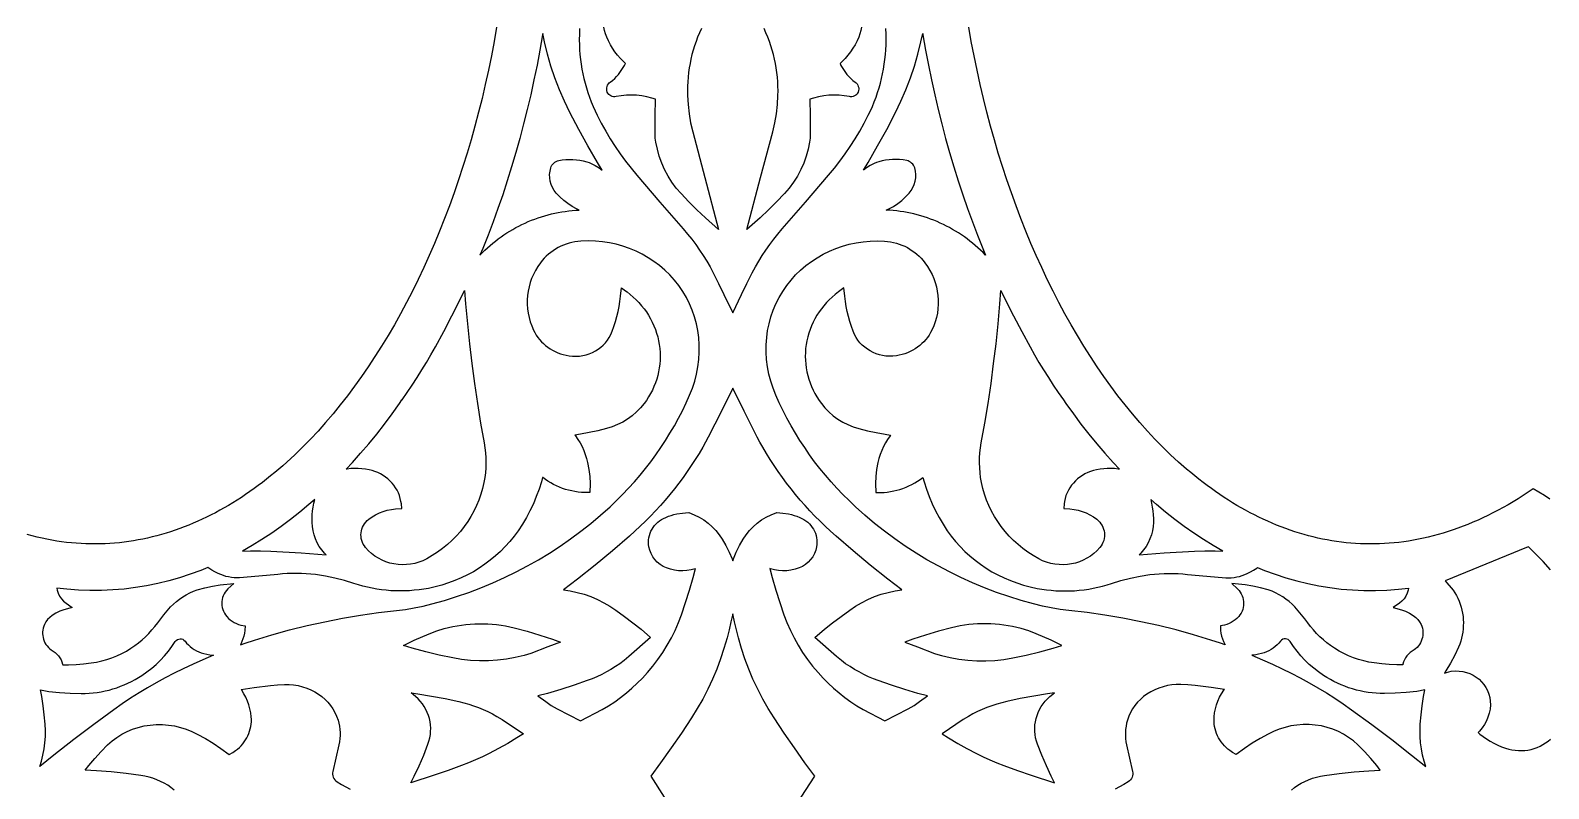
# Model space of a CAD drawing. Extents: x 3770 to 4770, y -395 to 1605.
# Drawn here: x 4194.3 to 4357.4, y 739.7 to 821.1 of the extents above; entities that cross this region are included whole.
import ezdxf

# ---------------------------------------------------------------- set-up
doc = ezdxf.new("R2010")
doc.units = 0
doc.layers.add('LAYER_1', color=18, linetype='CONTINUOUS')
doc.layers.add('LAYER_2', color=5, linetype='CONTINUOUS')

msp = doc.modelspace()

# ---------------------------------------------------------------- linework, layer by layer
at = {"layer": 'LAYER_1'}
for points in [[(4249.37, 820.76), (4249.35, 820.63), (4249.06, 819), (4248.76, 817.39), (4248.43, 815.79), (4248.08, 814.2), (4247.71, 812.62), (4247.32, 811.06), (4246.91, 809.51), (4246.48, 807.98), (4246.03, 806.46), (4245.56, 804.95), (4245.07, 803.46), (4244.56, 801.99), (4244.03, 800.54), (4243.49, 799.1), (4242.92, 797.68), (4242.62, 796.97), (4242.89, 797.24), (4243.16, 797.5), (4243.43, 797.76), (4243.71, 798.01), (4244, 798.25), (4244.29, 798.49), (4244.59, 798.72), (4244.9, 798.94), (4245.2, 799.15), (4245.52, 799.35), (4245.83, 799.55), (4246.15, 799.74), (4246.48, 799.93), (4246.81, 800.1), (4247.14, 800.27), (4247.48, 800.42), (4247.82, 800.57), (4248.17, 800.72), (4248.52, 800.85), (4248.87, 800.98), (4249.22, 801.09), (4249.58, 801.2), (4249.94, 801.3), (4250.31, 801.39), (4250.67, 801.48), (4251.04, 801.55), (4251.41, 801.62), (4251.78, 801.67), (4252.16, 801.72), (4252.53, 801.76), (4252.91, 801.79), (4253.29, 801.81), (4253, 801.95), (4252.52, 802.21), (4252.06, 802.52), (4251.62, 802.85), (4251.22, 803.22), (4250.83, 803.62), (4250.61, 803.91), (4250.42, 804.23), (4250.27, 804.56), (4250.17, 804.91), (4250.12, 805.27), (4250.11, 805.63), (4250.15, 806), (4250.23, 806.36), (4250.29, 806.5), (4250.36, 806.63), (4250.45, 806.75), (4250.55, 806.86), (4250.67, 806.95), (4250.8, 807.03), (4250.94, 807.09), (4251.09, 807.13), (4251.47, 807.19), (4251.85, 807.24), (4252.23, 807.26), (4252.61, 807.25), (4252.98, 807.22), (4253.36, 807.17), (4253.73, 807.1), (4254.1, 807), (4254.34, 806.93), (4254.57, 806.83), (4254.79, 806.72), (4255, 806.6), (4255.42, 806.33), (4255.74, 806.1), (4255.24, 806.93), (4254.22, 808.7), (4253.24, 810.48), (4252.29, 812.29), (4251.7, 813.51), (4251.17, 814.74), (4250.68, 816), (4250.25, 817.27), (4249.88, 818.56), (4249.55, 819.86)], [(4290.19, 820.76), (4290.21, 820.63), (4290.49, 819), (4290.8, 817.39), (4291.13, 815.79), (4291.48, 814.2), (4291.85, 812.62), (4292.24, 811.06), (4292.65, 809.51), (4293.08, 807.98), (4293.53, 806.46), (4294, 804.95), (4294.49, 803.46), (4295, 801.99), (4295.53, 800.54), (4296.07, 799.1), (4296.63, 797.68), (4296.94, 796.97), (4296.67, 797.24), (4296.4, 797.5), (4296.12, 797.76), (4295.84, 798.01), (4295.55, 798.25), (4295.26, 798.49), (4294.96, 798.72), (4294.66, 798.94), (4294.35, 799.15), (4294.04, 799.35), (4293.72, 799.55), (4293.4, 799.74), (4293.08, 799.93), (4292.75, 800.1), (4292.41, 800.27), (4292.07, 800.42), (4291.73, 800.57), (4291.39, 800.72), (4291.04, 800.85), (4290.69, 800.98), (4290.33, 801.09), (4289.97, 801.2), (4289.61, 801.3), (4289.25, 801.39), (4288.88, 801.48), (4288.52, 801.55), (4288.15, 801.62), (4287.77, 801.67), (4287.4, 801.72), (4287.02, 801.76), (4286.64, 801.79), (4286.27, 801.81), (4286.56, 801.95), (4287.04, 802.21), (4287.5, 802.52), (4287.93, 802.85), (4288.34, 803.22), (4288.72, 803.62), (4288.95, 803.91), (4289.14, 804.23), (4289.28, 804.56), (4289.38, 804.91), (4289.44, 805.27), (4289.45, 805.63), (4289.41, 806), (4289.33, 806.36), (4289.27, 806.5), (4289.2, 806.63), (4289.11, 806.75), (4289, 806.86), (4288.88, 806.95), (4288.75, 807.03), (4288.61, 807.09), (4288.47, 807.13), (4288.09, 807.19), (4287.71, 807.24), (4287.33, 807.26), (4286.95, 807.25), (4286.57, 807.22), (4286.2, 807.17), (4285.82, 807.1), (4285.46, 807), (4285.22, 806.93), (4284.99, 806.83), (4284.77, 806.72), (4284.55, 806.6), (4284.14, 806.33), (4283.82, 806.1), (4284.32, 806.93), (4285.34, 808.7), (4286.32, 810.48), (4287.26, 812.29), (4287.85, 813.51), (4288.39, 814.74), (4288.87, 816), (4289.3, 817.27), (4289.68, 818.56), (4290, 819.86)], [(4213.39, 763.42), (4212.65, 763.12), (4211.51, 762.7), (4210.36, 762.33), (4209.19, 762), (4208.01, 761.71), (4206.82, 761.47), (4205.62, 761.27), (4204.41, 761.12), (4203.19, 761.02), (4201.96, 760.96), (4200.73, 760.96), (4199.5, 761), (4198.25, 761.1), (4197.16, 761.22), (4197.21, 760.99), (4197.32, 760.67), (4197.47, 760.36), (4197.66, 760.08), (4197.89, 759.82), (4198.16, 759.59), (4198.83, 759.14), (4197.94, 758.89), (4197.49, 758.73), (4197.07, 758.52), (4196.66, 758.27), (4196.41, 758.07), (4196.18, 757.84), (4195.99, 757.59), (4195.84, 757.31), (4195.76, 757.12), (4195.7, 756.92), (4195.66, 756.71), (4195.64, 756.51), (4195.64, 756.31), (4195.65, 756.11), (4195.69, 755.91), (4195.74, 755.72), (4195.81, 755.53), (4195.9, 755.35), (4196, 755.17), (4196.12, 755.01), (4196.26, 754.85), (4196.41, 754.7), (4196.58, 754.57), (4196.77, 754.44), (4196.98, 754.3), (4197.18, 754.13), (4197.35, 753.95), (4197.5, 753.74), (4197.62, 753.52), (4197.72, 753.29), (4197.79, 753.04), (4197.8, 752.97), (4198.44, 752.98), (4199.25, 753.02), (4200.05, 753.08), (4200.86, 753.18), (4201.43, 753.27), (4201.99, 753.39), (4202.55, 753.54), (4203.09, 753.73), (4203.62, 753.94), (4204.14, 754.18), (4204.64, 754.46), (4205.13, 754.76), (4205.54, 755.04), (4205.94, 755.35), (4206.33, 755.66), (4206.7, 756), (4207.05, 756.35), (4207.39, 756.72), (4207.71, 757.1), (4208.01, 757.5), (4208.33, 757.93), (4208.67, 758.36), (4209.03, 758.78), (4209.39, 759.19), (4209.69, 759.5), (4210.01, 759.78), (4210.35, 760.04), (4210.7, 760.28), (4211.07, 760.5), (4211.45, 760.7), (4211.85, 760.87), (4212.26, 761.02), (4213.07, 761.25), (4213.9, 761.43), (4214.73, 761.57), (4216.17, 761.71), (4215.54, 761.14), (4215.39, 760.97), (4215.26, 760.79), (4215.15, 760.6), (4215.05, 760.4), (4214.98, 760.2), (4214.93, 759.99), (4214.9, 759.78), (4214.89, 759.56), (4214.91, 759.35), (4214.94, 759.14), (4214.99, 758.93), (4215.07, 758.73), (4215.17, 758.53), (4215.29, 758.34), (4215.43, 758.15), (4215.61, 757.97), (4215.8, 757.8), (4216.01, 757.65), (4216.23, 757.51), (4216.46, 757.4), (4216.7, 757.31), (4216.95, 757.24), (4217.4, 757.16), (4217.37, 756.68), (4217.32, 756.37), (4217.26, 756.06), (4217.17, 755.76), (4217.06, 755.47), (4216.92, 755.19), (4216.89, 755.13), (4217.39, 755.3), (4218.42, 755.63), (4220.28, 756.2), (4222.16, 756.72), (4224.05, 757.19), (4225.95, 757.61), (4227.86, 757.98), (4229.79, 758.31), (4231.72, 758.59), (4233.66, 758.81), (4234.62, 758.93), (4235.57, 759.09), (4236.52, 759.28), (4237.45, 759.51), (4238.8, 759.89), (4240.12, 760.3), (4241.44, 760.76), (4242.73, 761.25), (4244.01, 761.78), (4245.26, 762.35), (4246.5, 762.95), (4247.72, 763.59), (4248.91, 764.27), (4250.09, 764.98), (4251.24, 765.73), (4252.36, 766.51), (4253.46, 767.32), (4254.54, 768.17), (4255.58, 769.05), (4256.6, 769.96), (4257.28, 770.61), (4257.95, 771.27), (4258.59, 771.94), (4259.22, 772.63), (4259.82, 773.34), (4260.41, 774.06), (4260.98, 774.79), (4261.52, 775.54), (4262.05, 776.3), (4262.56, 777.07), (4263.04, 777.85), (4263.51, 778.65), (4263.95, 779.45), (4264.37, 780.27), (4264.78, 781.1), (4265.15, 781.94), (4265.45, 782.68), (4265.7, 783.44), (4265.89, 784.2), (4266.04, 784.98), (4266.14, 785.76), (4266.19, 786.55), (4266.18, 787.34), (4266.13, 788.13), (4266.03, 788.88), (4265.88, 789.61), (4265.68, 790.34), (4265.43, 791.05), (4265.14, 791.74), (4264.8, 792.42), (4264.41, 793.07), (4263.98, 793.7), (4263.51, 794.29), (4263.01, 794.84), (4262.48, 795.36), (4261.92, 795.85), (4261.32, 796.29), (4260.7, 796.7), (4260.06, 797.07), (4259.39, 797.4), (4258.7, 797.69), (4257.99, 797.94), (4257.27, 798.14), (4256.53, 798.3), (4255.78, 798.41), (4255.02, 798.48), (4254.25, 798.5), (4253.47, 798.48), (4253.15, 798.45), (4252.83, 798.4), (4252.51, 798.34), (4252.2, 798.26), (4251.89, 798.16), (4251.59, 798.05), (4251.3, 797.92), (4251.02, 797.78), (4250.75, 797.62), (4250.48, 797.45), (4250.23, 797.27), (4249.98, 797.07), (4249.75, 796.86), (4249.53, 796.64), (4249.32, 796.41), (4249.12, 796.16), (4248.84, 795.75), (4248.59, 795.34), (4248.37, 794.91), (4248.18, 794.47), (4248.02, 794.02), (4247.9, 793.56), (4247.8, 793.1), (4247.74, 792.63), (4247.71, 792.16), (4247.71, 791.69), (4247.74, 791.22), (4247.8, 790.75), (4247.9, 790.28), (4248.03, 789.82), (4248.19, 789.37), (4248.38, 788.92), (4248.52, 788.65), (4248.68, 788.39), (4248.85, 788.14), (4249.03, 787.9), (4249.23, 787.68), (4249.45, 787.47), (4249.68, 787.27), (4249.92, 787.08), (4250.17, 786.91), (4250.43, 786.75), (4250.71, 786.61), (4250.99, 786.49), (4251.28, 786.38), (4251.58, 786.29), (4251.88, 786.22), (4252.2, 786.16), (4252.57, 786.12), (4252.95, 786.12), (4253.31, 786.14), (4253.68, 786.19), (4254.03, 786.28), (4254.37, 786.39), (4254.7, 786.52), (4255.02, 786.69), (4255.32, 786.87), (4255.6, 787.08), (4255.86, 787.32), (4256.11, 787.57), (4256.33, 787.85), (4256.52, 788.14), (4256.69, 788.46), (4256.83, 788.79), (4257.02, 789.32), (4257.18, 789.85), (4257.33, 790.38), (4257.46, 790.92), (4257.57, 791.46), (4257.66, 792.01), (4257.74, 792.56), (4257.82, 793.46), (4258.27, 793.14), (4258.43, 793.02), (4258.77, 792.75), (4259.1, 792.47), (4259.41, 792.18), (4259.71, 791.87), (4259.99, 791.54), (4260.26, 791.21), (4260.5, 790.87), (4260.73, 790.51), (4260.94, 790.14), (4261.14, 789.77), (4261.31, 789.39), (4261.47, 788.99), (4261.6, 788.6), (4261.72, 788.19), (4261.81, 787.78), (4261.89, 787.36), (4261.94, 786.94), (4261.97, 786.52), (4261.98, 786.1), (4261.97, 785.69), (4261.94, 785.27), (4261.89, 784.86), (4261.82, 784.45), (4261.72, 784.05), (4261.61, 783.64), (4261.47, 783.25), (4261.32, 782.86), (4261.15, 782.48), (4260.95, 782.11), (4260.74, 781.74), (4260.51, 781.38), (4260.26, 781.04), (4259.87, 780.57), (4259.44, 780.13), (4258.98, 779.73), (4258.48, 779.37), (4257.96, 779.05), (4257.4, 778.77), (4256.83, 778.54), (4256.23, 778.35), (4255.3, 778.11), (4254.36, 777.91), (4253.42, 777.73), (4252.81, 777.65), (4252.88, 777.56), (4253.14, 777.19), (4253.38, 776.8), (4253.59, 776.41), (4253.78, 776), (4253.94, 775.58), (4254.08, 775.15), (4254.19, 774.71), (4254.33, 773.96), (4254.42, 773.2), (4254.45, 772.44), (4254.42, 771.48), (4253.88, 771.48), (4253.53, 771.5), (4253.18, 771.53), (4252.83, 771.58), (4252.49, 771.65), (4252.15, 771.73), (4251.81, 771.82), (4251.48, 771.93), (4251.16, 772.05), (4250.84, 772.19), (4250.53, 772.34), (4250.23, 772.51), (4249.93, 772.69), (4249.65, 772.89), (4249.37, 773.09), (4249.35, 773.11), (4249.22, 772.62), (4248.97, 771.83), (4248.68, 771.05), (4248.36, 770.28), (4248, 769.53), (4247.61, 768.79), (4247.18, 768.07), (4246.72, 767.37), (4246.29, 766.78), (4245.83, 766.22), (4245.35, 765.68), (4244.84, 765.16), (4244.3, 764.67), (4243.74, 764.21), (4243.16, 763.77), (4242.55, 763.36), (4241.93, 762.98), (4241.28, 762.63), (4240.62, 762.31), (4239.94, 762.03), (4239.25, 761.77), (4238.54, 761.54), (4237.82, 761.35), (4237.08, 761.19), (4236.58, 761.1), (4236.08, 761.03), (4235.57, 760.98), (4235.07, 760.94), (4234.56, 760.92), (4234.06, 760.91), (4233.55, 760.92), (4233.05, 760.94), (4232.54, 760.99), (4232.04, 761.04), (4231.54, 761.12), (4231.04, 761.2), (4230.55, 761.31), (4230.06, 761.43), (4229.57, 761.57), (4229.09, 761.72), (4228.08, 762.03), (4227.05, 762.29), (4226.02, 762.5), (4224.97, 762.66), (4224.47, 762.72), (4223.96, 762.76), (4223.45, 762.79), (4222.94, 762.8), (4222.43, 762.79), (4221.92, 762.78), (4221.42, 762.74), (4220.91, 762.69), (4218.86, 762.49), (4216.8, 762.33), (4216.51, 762.32), (4216.21, 762.33), (4215.92, 762.36), (4215.63, 762.41), (4215.34, 762.47), (4215.06, 762.56), (4214.78, 762.66), (4214.51, 762.78), (4214.16, 762.95), (4213.82, 763.15), (4213.49, 763.35)], [(4342.39, 761.22), (4342.34, 760.99), (4342.24, 760.67), (4342.08, 760.36), (4341.89, 760.08), (4341.66, 759.82), (4341.4, 759.59), (4340.72, 759.14), (4341.62, 758.89), (4342.06, 758.73), (4342.49, 758.52), (4342.89, 758.27), (4343.15, 758.07), (4343.37, 757.84), (4343.56, 757.59), (4343.72, 757.31), (4343.8, 757.12), (4343.86, 756.92), (4343.9, 756.71), (4343.92, 756.51), (4343.92, 756.31), (4343.9, 756.11), (4343.87, 755.91), (4343.81, 755.72), (4343.74, 755.53), (4343.66, 755.35), (4343.55, 755.17), (4343.43, 755.01), (4343.3, 754.85), (4343.14, 754.7), (4342.97, 754.57), (4342.78, 754.44), (4342.57, 754.3), (4342.38, 754.13), (4342.21, 753.95), (4342.06, 753.74), (4341.93, 753.52), (4341.84, 753.29), (4341.77, 753.04), (4341.76, 752.97), (4341.12, 752.98), (4340.31, 753.02), (4339.5, 753.08), (4338.7, 753.18), (4338.13, 753.27), (4337.56, 753.39), (4337.01, 753.54), (4336.47, 753.73), (4335.94, 753.94), (4335.42, 754.18), (4334.91, 754.46), (4334.43, 754.76), (4334.01, 755.04), (4333.61, 755.35), (4333.23, 755.66), (4332.86, 756), (4332.5, 756.35), (4332.17, 756.72), (4331.85, 757.1), (4331.55, 757.5), (4331.22, 757.93), (4330.88, 758.36), (4330.53, 758.78), (4330.16, 759.19), (4329.87, 759.5), (4329.55, 759.78), (4329.21, 760.04), (4328.86, 760.28), (4328.49, 760.5), (4328.1, 760.7), (4327.71, 760.87), (4327.3, 761.02), (4326.49, 761.25), (4325.66, 761.43), (4324.83, 761.57), (4323.39, 761.71), (4324.01, 761.14), (4324.17, 760.97), (4324.3, 760.79), (4324.41, 760.6), (4324.5, 760.4), (4324.57, 760.2), (4324.62, 759.99), (4324.65, 759.78), (4324.66, 759.56), (4324.65, 759.35), (4324.62, 759.14), (4324.56, 758.93), (4324.49, 758.73), (4324.39, 758.53), (4324.27, 758.34), (4324.13, 758.15), (4323.95, 757.97), (4323.76, 757.8), (4323.55, 757.65), (4323.33, 757.51), (4323.1, 757.4), (4322.85, 757.31), (4322.6, 757.24), (4322.16, 757.16), (4322.19, 756.68), (4322.23, 756.37), (4322.3, 756.06), (4322.39, 755.76), (4322.5, 755.47), (4322.63, 755.19), (4322.67, 755.13), (4322.16, 755.3), (4321.14, 755.63), (4319.28, 756.2), (4317.4, 756.72), (4315.51, 757.19), (4313.61, 757.61), (4311.69, 757.98), (4309.77, 758.31), (4307.84, 758.59), (4305.9, 758.81), (4304.94, 758.93), (4303.98, 759.09), (4303.04, 759.28), (4302.1, 759.51), (4300.76, 759.89), (4299.43, 760.3), (4298.12, 760.76), (4296.83, 761.25), (4295.55, 761.78), (4294.29, 762.35), (4293.06, 762.95), (4291.84, 763.59), (4290.64, 764.27), (4289.47, 764.98), (4288.32, 765.73), (4287.2, 766.51), (4286.1, 767.32), (4285.02, 768.17), (4283.97, 769.05), (4282.95, 769.96), (4282.27, 770.61), (4281.61, 771.27), (4280.97, 771.94), (4280.34, 772.63), (4279.74, 773.34), (4279.15, 774.06), (4278.58, 774.79), (4278.03, 775.54), (4277.51, 776.3), (4277, 777.07), (4276.51, 777.85), (4276.05, 778.65), (4275.6, 779.45), (4275.18, 780.27), (4274.78, 781.1), (4274.4, 781.94), (4274.11, 782.68), (4273.86, 783.44), (4273.66, 784.2), (4273.52, 784.98), (4273.42, 785.76), (4273.37, 786.55), (4273.37, 787.34), (4273.43, 788.13), (4273.53, 788.88), (4273.68, 789.61), (4273.88, 790.34), (4274.12, 791.05), (4274.42, 791.74), (4274.76, 792.42), (4275.15, 793.07), (4275.58, 793.7), (4276.04, 794.29), (4276.54, 794.84), (4277.07, 795.36), (4277.64, 795.85), (4278.23, 796.29), (4278.85, 796.7), (4279.5, 797.07), (4280.17, 797.4), (4280.86, 797.69), (4281.57, 797.94), (4282.29, 798.14), (4283.03, 798.3), (4283.78, 798.41), (4284.54, 798.48), (4285.31, 798.5), (4286.09, 798.48), (4286.41, 798.45), (4286.73, 798.4), (4287.05, 798.34), (4287.36, 798.26), (4287.66, 798.16), (4287.96, 798.05), (4288.25, 797.92), (4288.54, 797.78), (4288.81, 797.62), (4289.07, 797.45), (4289.33, 797.27), (4289.57, 797.07), (4289.81, 796.86), (4290.03, 796.64), (4290.24, 796.41), (4290.43, 796.16), (4290.72, 795.75), (4290.97, 795.34), (4291.19, 794.91), (4291.37, 794.47), (4291.53, 794.02), (4291.66, 793.56), (4291.75, 793.1), (4291.82, 792.63), (4291.85, 792.16), (4291.85, 791.69), (4291.82, 791.22), (4291.76, 790.75), (4291.66, 790.28), (4291.53, 789.82), (4291.37, 789.37), (4291.18, 788.92), (4291.04, 788.65), (4290.88, 788.39), (4290.71, 788.14), (4290.52, 787.9), (4290.32, 787.68), (4290.11, 787.47), (4289.88, 787.27), (4289.64, 787.08), (4289.39, 786.91), (4289.12, 786.75), (4288.85, 786.61), (4288.57, 786.49), (4288.28, 786.38), (4287.98, 786.29), (4287.67, 786.22), (4287.36, 786.16), (4286.98, 786.12), (4286.61, 786.12), (4286.24, 786.14), (4285.88, 786.19), (4285.53, 786.28), (4285.19, 786.39), (4284.86, 786.52), (4284.54, 786.69), (4284.24, 786.87), (4283.96, 787.08), (4283.69, 787.32), (4283.45, 787.57), (4283.23, 787.85), (4283.04, 788.14), (4282.87, 788.46), (4282.72, 788.79), (4282.54, 789.32), (4282.37, 789.85), (4282.22, 790.38), (4282.09, 790.92), (4281.98, 791.46), (4281.89, 792.01), (4281.82, 792.56), (4281.73, 793.46), (4281.29, 793.14), (4281.13, 793.02), (4280.79, 792.75), (4280.46, 792.47), (4280.14, 792.18), (4279.85, 791.87), (4279.56, 791.54), (4279.3, 791.21), (4279.05, 790.87), (4278.82, 790.51), (4278.61, 790.14), (4278.42, 789.77), (4278.24, 789.39), (4278.09, 788.99), (4277.95, 788.6), (4277.84, 788.19), (4277.74, 787.78), (4277.67, 787.36), (4277.61, 786.94), (4277.58, 786.52), (4277.57, 786.1), (4277.58, 785.69), (4277.62, 785.27), (4277.67, 784.86), (4277.74, 784.45), (4277.84, 784.05), (4277.95, 783.64), (4278.08, 783.25), (4278.24, 782.86), (4278.41, 782.48), (4278.6, 782.11), (4278.82, 781.74), (4279.05, 781.38), (4279.3, 781.04), (4279.69, 780.57), (4280.12, 780.13), (4280.58, 779.73), (4281.08, 779.37), (4281.6, 779.05), (4282.15, 778.77), (4282.73, 778.54), (4283.32, 778.35), (4284.25, 778.11), (4285.19, 777.91), (4286.14, 777.73), (4286.74, 777.65), (4286.68, 777.56), (4286.42, 777.19), (4286.18, 776.8), (4285.97, 776.41), (4285.78, 776), (4285.61, 775.58), (4285.48, 775.15), (4285.36, 774.71), (4285.22, 773.96), (4285.14, 773.2), (4285.11, 772.44), (4285.14, 771.48), (4285.68, 771.48), (4286.03, 771.5), (4286.38, 771.53), (4286.73, 771.58), (4287.07, 771.65), (4287.41, 771.73), (4287.74, 771.82), (4288.07, 771.93), (4288.4, 772.05), (4288.71, 772.19), (4289.03, 772.34), (4289.33, 772.51), (4289.62, 772.69), (4289.91, 772.89), (4290.19, 773.09), (4290.21, 773.11), (4290.34, 772.62), (4290.59, 771.83), (4290.87, 771.05), (4291.2, 770.28), (4291.55, 769.53), (4291.95, 768.79), (4292.37, 768.07), (4292.83, 767.37), (4293.26, 766.78), (4293.72, 766.22), (4294.21, 765.68), (4294.72, 765.16), (4295.26, 764.67), (4295.82, 764.21), (4296.4, 763.77), (4297.01, 763.36), (4297.63, 762.98), (4298.27, 762.63), (4298.93, 762.31), (4299.61, 762.03), (4300.31, 761.77), (4301.02, 761.54), (4301.74, 761.35), (4302.47, 761.19), (4302.97, 761.1), (4303.48, 761.03), (4303.98, 760.98), (4304.49, 760.94), (4304.99, 760.92), (4305.5, 760.91), (4306.01, 760.92), (4306.51, 760.94), (4307.01, 760.99), (4307.52, 761.04), (4308.02, 761.12), (4308.51, 761.2), (4309.01, 761.31), (4309.5, 761.43), (4309.99, 761.57), (4310.47, 761.72), (4311.48, 762.03), (4312.5, 762.29), (4313.54, 762.5), (4314.59, 762.66), (4315.09, 762.72), (4315.6, 762.76), (4316.11, 762.79), (4316.62, 762.8), (4317.12, 762.79), (4317.63, 762.78), (4318.14, 762.74), (4318.65, 762.69), (4320.7, 762.49), (4322.75, 762.33), (4323.05, 762.32), (4323.34, 762.33), (4323.64, 762.36), (4323.93, 762.41), (4324.22, 762.47), (4324.5, 762.56), (4324.78, 762.66), (4325.05, 762.78), (4325.4, 762.95), (4325.74, 763.15), (4326.07, 763.35), (4326.16, 763.42), (4326.9, 763.12), (4328.04, 762.7), (4329.2, 762.33), (4330.37, 762), (4331.55, 761.71), (4332.74, 761.47), (4333.94, 761.27), (4335.15, 761.12), (4336.37, 761.02), (4337.59, 760.96), (4338.82, 760.96), (4340.06, 761), (4341.3, 761.1)], [(4234.25, 781.42), (4234.26, 781.44), (4234.81, 782.22), (4235.34, 783.02), (4235.87, 783.82), (4236.38, 784.64), (4236.88, 785.45), (4237.36, 786.28), (4237.84, 787.12), (4238.74, 788.78), (4239.62, 790.45), (4240.47, 792.14), (4240.97, 793.16), (4241.08, 791.75), (4241.27, 789.61), (4241.49, 787.46), (4241.74, 785.32), (4242.03, 783.18), (4242.35, 781.05), (4242.7, 778.92), (4243.08, 776.8), (4243.16, 776.27), (4243.22, 775.74), (4243.26, 775.21), (4243.27, 774.67), (4243.25, 774.14), (4243.21, 773.61), (4243.14, 773.08), (4243.05, 772.56), (4242.9, 771.92), (4242.72, 771.29), (4242.51, 770.67), (4242.25, 770.07), (4241.97, 769.48), (4241.65, 768.91), (4241.31, 768.36), (4240.93, 767.82), (4240.52, 767.31), (4240.08, 766.81), (4239.62, 766.34), (4239.13, 765.9), (4238.61, 765.47), (4238.06, 765.08), (4237.5, 764.71), (4236.91, 764.37), (4236.49, 764.16), (4236.06, 764), (4235.62, 763.87), (4235.17, 763.79), (4234.73, 763.74), (4234.28, 763.72), (4233.83, 763.75), (4233.39, 763.81), (4232.95, 763.91), (4232.53, 764.04), (4232.12, 764.21), (4231.72, 764.42), (4231.34, 764.65), (4230.99, 764.93), (4230.65, 765.23), (4230.34, 765.57), (4230.21, 765.75), (4230.09, 765.93), (4230, 766.13), (4229.93, 766.33), (4229.88, 766.53), (4229.85, 766.74), (4229.84, 766.94), (4229.86, 767.15), (4229.89, 767.35), (4229.94, 767.56), (4230.02, 767.75), (4230.11, 767.94), (4230.22, 768.12), (4230.35, 768.29), (4230.51, 768.46), (4230.68, 768.61), (4231.04, 768.87), (4231.42, 769.09), (4231.82, 769.29), (4232.24, 769.45), (4232.67, 769.58), (4233.11, 769.67), (4233.55, 769.73), (4234.23, 769.75), (4234.18, 770.25), (4234.14, 770.53), (4234.07, 770.85), (4233.97, 771.15), (4233.86, 771.45), (4233.72, 771.73), (4233.56, 772), (4233.38, 772.26), (4233.18, 772.5), (4232.96, 772.73), (4232.73, 772.94), (4232.48, 773.14), (4232.22, 773.32), (4231.94, 773.48), (4231.65, 773.62), (4231.34, 773.75), (4231.03, 773.85), (4230.71, 773.93), (4230.32, 773.99), (4229.93, 774.04), (4229.54, 774.06), (4229.15, 774.07), (4228.76, 774.05), (4228.37, 774), (4228.24, 773.98), (4228.92, 774.71), (4229.81, 775.7), (4230.68, 776.72), (4231.53, 777.76), (4232.37, 778.83), (4233.19, 779.93), (4233.99, 781.05)], [(4305.31, 781.42), (4305.56, 781.05), (4306.37, 779.93), (4307.19, 778.83), (4308.03, 777.76), (4308.88, 776.72), (4309.75, 775.7), (4310.63, 774.71), (4311.31, 773.98), (4311.19, 774), (4310.8, 774.05), (4310.41, 774.07), (4310.02, 774.06), (4309.63, 774.04), (4309.24, 773.99), (4308.85, 773.93), (4308.53, 773.85), (4308.21, 773.75), (4307.91, 773.62), (4307.62, 773.48), (4307.34, 773.32), (4307.08, 773.14), (4306.83, 772.94), (4306.59, 772.73), (4306.38, 772.5), (4306.18, 772.26), (4306, 772), (4305.84, 771.73), (4305.7, 771.45), (4305.58, 771.15), (4305.49, 770.85), (4305.42, 770.53), (4305.38, 770.25), (4305.33, 769.75), (4306, 769.73), (4306.45, 769.67), (4306.89, 769.58), (4307.32, 769.45), (4307.73, 769.29), (4308.13, 769.09), (4308.52, 768.87), (4308.88, 768.61), (4309.05, 768.46), (4309.2, 768.29), (4309.33, 768.12), (4309.45, 767.94), (4309.54, 767.75), (4309.61, 767.56), (4309.67, 767.35), (4309.7, 767.15), (4309.71, 766.94), (4309.7, 766.74), (4309.68, 766.53), (4309.63, 766.33), (4309.55, 766.13), (4309.46, 765.93), (4309.35, 765.75), (4309.21, 765.57), (4308.9, 765.23), (4308.57, 764.93), (4308.21, 764.65), (4307.83, 764.42), (4307.44, 764.21), (4307.03, 764.04), (4306.6, 763.91), (4306.17, 763.81), (4305.73, 763.75), (4305.28, 763.72), (4304.83, 763.74), (4304.38, 763.79), (4303.94, 763.87), (4303.5, 764), (4303.07, 764.16), (4302.65, 764.37), (4302.06, 764.71), (4301.49, 765.08), (4300.95, 765.47), (4300.43, 765.9), (4299.94, 766.34), (4299.47, 766.81), (4299.04, 767.31), (4298.63, 767.82), (4298.25, 768.36), (4297.9, 768.91), (4297.59, 769.48), (4297.3, 770.07), (4297.05, 770.67), (4296.83, 771.29), (4296.65, 771.92), (4296.51, 772.56), (4296.41, 773.08), (4296.35, 773.61), (4296.31, 774.14), (4296.29, 774.67), (4296.3, 775.21), (4296.34, 775.74), (4296.4, 776.27), (4296.48, 776.8), (4296.86, 778.92), (4297.21, 781.05), (4297.53, 783.18), (4297.81, 785.32), (4298.07, 787.46), (4298.29, 789.61), (4298.48, 791.75), (4298.59, 793.16), (4299.09, 792.14), (4299.94, 790.45), (4300.82, 788.78), (4301.72, 787.12), (4302.19, 786.28), (4302.68, 785.45), (4303.18, 784.64), (4303.69, 783.82), (4304.21, 783.02), (4304.75, 782.22), (4305.3, 781.44)], [(4269.78, 782.68), (4269.78, 782.68), (4268.56, 780.22), (4267.14, 777.42), (4266.86, 776.88), (4266.56, 776.34), (4266.17, 775.68), (4265.76, 775.02), (4265.33, 774.37), (4264.9, 773.73), (4264.45, 773.1), (4263.99, 772.48), (4263.51, 771.87), (4263.02, 771.27), (4262.52, 770.67), (4262.01, 770.09), (4261.49, 769.51), (4260.95, 768.95), (4260.4, 768.39), (4259.84, 767.85), (4259.26, 767.32), (4258.68, 766.79), (4256.85, 765.23), (4255, 763.69), (4253.11, 762.19), (4251.59, 761.03), (4252.32, 760.92), (4253.08, 760.76), (4253.82, 760.55), (4254.54, 760.3), (4255.25, 760), (4255.93, 759.65), (4256.59, 759.26), (4257.21, 758.83), (4258.14, 758.18), (4259.04, 757.5), (4259.93, 756.79), (4260.95, 755.91), (4258.63, 753.86), (4258.1, 753.43), (4257.64, 753.1), (4257.18, 752.78), (4256.7, 752.48), (4256.21, 752.21), (4255.71, 751.95), (4255.19, 751.7), (4254.67, 751.48), (4254.14, 751.28), (4252.73, 750.79), (4251.31, 750.33), (4249.87, 749.91), (4248.84, 749.63), (4249.69, 749.03), (4250.29, 748.62), (4250.91, 748.24), (4253.44, 746.95), (4255.77, 748.17), (4256.44, 748.58), (4257.1, 749.01), (4257.73, 749.48), (4258.35, 749.96), (4258.95, 750.47), (4259.53, 751.01), (4260.08, 751.56), (4260.61, 752.14), (4261.2, 752.84), (4261.75, 753.56), (4262.27, 754.31), (4262.75, 755.08), (4263.19, 755.87), (4263.59, 756.68), (4263.95, 757.51), (4264.27, 758.36), (4264.72, 759.68), (4265.14, 761.01), (4265.52, 762.35), (4265.78, 763.32), (4265.74, 763.3), (4265.3, 763.18), (4264.86, 763.1), (4264.42, 763.07), (4263.97, 763.08), (4263.53, 763.14), (4263.09, 763.24), (4262.66, 763.38), (4262.3, 763.55), (4261.97, 763.76), (4261.67, 764.01), (4261.41, 764.28), (4261.19, 764.59), (4261, 764.92), (4260.86, 765.28), (4260.77, 765.65), (4260.74, 765.9), (4260.73, 766.15), (4260.74, 766.39), (4260.77, 766.63), (4260.83, 766.87), (4260.9, 767.1), (4260.99, 767.32), (4261.11, 767.54), (4261.24, 767.74), (4261.38, 767.93), (4261.55, 768.12), (4261.73, 768.29), (4261.92, 768.44), (4262.13, 768.58), (4262.36, 768.7), (4262.59, 768.81), (4262.88, 768.93), (4263.17, 769.03), (4263.47, 769.11), (4263.78, 769.18), (4264.39, 769.28), (4264.71, 769.31), (4265.06, 769.32), (4265.64, 769.09), (4266.17, 768.84), (4266.68, 768.53), (4267.15, 768.19), (4267.58, 767.81), (4267.98, 767.39), (4268.34, 766.94), (4268.66, 766.46), (4269.05, 765.78), (4269.4, 765.07), (4269.71, 764.35), (4269.78, 764.16), (4269.78, 764.16), (4269.78, 764.16), (4269.85, 764.35), (4270.16, 765.07), (4270.5, 765.78), (4270.9, 766.46), (4271.21, 766.94), (4271.57, 767.39), (4271.97, 767.81), (4272.41, 768.19), (4272.88, 768.53), (4273.38, 768.84), (4273.92, 769.09), (4274.5, 769.32), (4274.85, 769.31), (4275.16, 769.28), (4275.78, 769.18), (4276.08, 769.11), (4276.38, 769.03), (4276.68, 768.93), (4276.97, 768.81), (4277.2, 768.7), (4277.42, 768.58), (4277.63, 768.44), (4277.83, 768.29), (4278.01, 768.12), (4278.17, 767.93), (4278.32, 767.74), (4278.45, 767.54), (4278.56, 767.32), (4278.66, 767.1), (4278.73, 766.87), (4278.78, 766.63), (4278.82, 766.39), (4278.83, 766.15), (4278.82, 765.9), (4278.78, 765.65), (4278.69, 765.28), (4278.55, 764.92), (4278.37, 764.59), (4278.15, 764.28), (4277.88, 764.01), (4277.59, 763.76), (4277.26, 763.55), (4276.9, 763.38), (4276.47, 763.24), (4276.03, 763.14), (4275.59, 763.08), (4275.14, 763.07), (4274.69, 763.1), (4274.25, 763.18), (4273.82, 763.3), (4273.78, 763.32), (4274.03, 762.35), (4274.42, 761.01), (4274.84, 759.68), (4275.28, 758.36), (4275.6, 757.51), (4275.97, 756.68), (4276.37, 755.87), (4276.81, 755.08), (4277.29, 754.31), (4277.8, 753.56), (4278.36, 752.84), (4278.95, 752.14), (4279.48, 751.56), (4280.03, 751.01), (4280.61, 750.47), (4281.21, 749.96), (4281.82, 749.48), (4282.46, 749.01), (4283.12, 748.58), (4283.79, 748.17), (4286.11, 746.95), (4288.64, 748.24), (4289.26, 748.62), (4289.86, 749.03), (4290.71, 749.63), (4289.68, 749.91), (4288.25, 750.33), (4286.83, 750.79), (4285.42, 751.28), (4284.89, 751.48), (4284.36, 751.7), (4283.85, 751.95), (4283.35, 752.21), (4282.86, 752.48), (4282.38, 752.78), (4281.91, 753.1), (4281.46, 753.43), (4280.93, 753.86), (4278.61, 755.91), (4279.63, 756.79), (4280.51, 757.5), (4281.42, 758.18), (4282.35, 758.83), (4282.97, 759.26), (4283.63, 759.65), (4284.31, 760), (4285.01, 760.3), (4285.74, 760.55), (4286.48, 760.76), (4287.23, 760.92), (4287.96, 761.03), (4286.44, 762.19), (4284.56, 763.69), (4282.7, 765.23), (4280.88, 766.79), (4280.29, 767.32), (4279.72, 767.85), (4279.16, 768.39), (4278.61, 768.95), (4278.07, 769.51), (4277.55, 770.09), (4277.03, 770.67), (4276.53, 771.27), (4276.04, 771.87), (4275.57, 772.48), (4275.11, 773.1), (4274.66, 773.73), (4274.22, 774.37), (4273.8, 775.02), (4273.39, 775.68), (4273, 776.34), (4272.7, 776.88), (4272.41, 777.42), (4271, 780.22), (4269.78, 782.68)], [(4224.88, 770.73), (4224.26, 770.19), (4223.28, 769.37), (4222.29, 768.59), (4221.28, 767.84), (4220.25, 767.12), (4219.21, 766.44), (4218.16, 765.8), (4217.11, 765.2), (4217.96, 765.22), (4219.06, 765.22), (4220.16, 765.18), (4223.42, 764.99), (4226.1, 764.78), (4225.93, 764.96), (4225.63, 765.32), (4225.37, 765.69), (4225.15, 766.09), (4224.96, 766.51), (4224.81, 766.93), (4224.7, 767.37), (4224.62, 767.82), (4224.59, 768.27), (4224.59, 768.69), (4224.61, 769.1), (4224.65, 769.52), (4224.7, 769.92), (4224.78, 770.33)], [(4322.44, 765.2), (4321.4, 765.8), (4320.34, 766.44), (4319.3, 767.12), (4318.28, 767.84), (4317.27, 768.59), (4316.27, 769.37), (4315.29, 770.19), (4314.68, 770.73), (4314.78, 770.33), (4314.85, 769.92), (4314.91, 769.52), (4314.95, 769.1), (4314.97, 768.69), (4314.97, 768.27), (4314.93, 767.82), (4314.86, 767.37), (4314.75, 766.93), (4314.6, 766.51), (4314.41, 766.09), (4314.18, 765.69), (4313.92, 765.32), (4313.63, 764.96), (4313.45, 764.78), (4316.14, 764.99), (4319.4, 765.18), (4320.5, 765.22), (4321.6, 765.22)], [(4235.36, 754.78), (4234.42, 755.07), (4235.56, 755.61), (4237.18, 756.32), (4237.98, 756.62), (4238.79, 756.87), (4239.25, 756.99), (4239.71, 757.09), (4240.18, 757.18), (4240.65, 757.25), (4241.12, 757.31), (4241.59, 757.35), (4242.06, 757.38), (4242.53, 757.39), (4243.01, 757.39), (4243.48, 757.37), (4243.95, 757.34), (4244.42, 757.3), (4244.89, 757.23), (4245.36, 757.16), (4245.83, 757.07), (4246.29, 756.96), (4247.68, 756.59), (4249.06, 756.18), (4250.43, 755.73), (4251.28, 755.42), (4249.93, 754.9), (4248.08, 754.21), (4247.73, 754.08), (4247.37, 753.98), (4246.42, 753.75), (4245.47, 753.57), (4244.51, 753.46), (4243.55, 753.4), (4242.58, 753.39), (4241.62, 753.44), (4240.66, 753.55), (4239.7, 753.72), (4238.24, 754.03), (4236.8, 754.39)], [(4304.2, 754.78), (4305.13, 755.07), (4304, 755.61), (4302.38, 756.32), (4301.58, 756.62), (4300.76, 756.87), (4300.31, 756.99), (4299.84, 757.09), (4299.38, 757.18), (4298.91, 757.25), (4298.44, 757.31), (4297.97, 757.35), (4297.5, 757.38), (4297.02, 757.39), (4296.55, 757.39), (4296.08, 757.37), (4295.61, 757.34), (4295.13, 757.3), (4294.67, 757.23), (4294.2, 757.16), (4293.73, 757.07), (4293.27, 756.96), (4291.87, 756.59), (4290.49, 756.18), (4289.13, 755.73), (4288.27, 755.42), (4289.62, 754.9), (4291.47, 754.21), (4291.83, 754.08), (4292.19, 753.98), (4293.13, 753.75), (4294.08, 753.57), (4295.04, 753.46), (4296.01, 753.4), (4296.97, 753.39), (4297.94, 753.44), (4298.9, 753.55), (4299.86, 753.72), (4301.31, 754.03), (4302.76, 754.39)], [(4196.86, 743.29), (4195.33, 742.07), (4195.51, 742.64), (4195.68, 743.29), (4195.8, 743.94), (4195.89, 744.6), (4195.94, 745.27), (4195.94, 745.93), (4195.91, 746.6), (4195.82, 747.6), (4195.71, 748.59), (4195.56, 749.57), (4195.43, 750.28), (4196.3, 750.13), (4197.45, 750), (4198.61, 749.92), (4199.78, 749.89), (4200.21, 749.9), (4200.65, 749.92), (4201.08, 749.96), (4201.51, 750.02), (4201.94, 750.09), (4202.37, 750.17), (4202.79, 750.27), (4203.2, 750.39), (4203.61, 750.52), (4204.02, 750.67), (4204.42, 750.83), (4204.81, 751), (4205.2, 751.19), (4205.58, 751.39), (4205.95, 751.61), (4206.32, 751.84), (4206.85, 752.21), (4207.36, 752.61), (4207.85, 753.03), (4208.31, 753.48), (4208.75, 753.95), (4209.16, 754.44), (4209.54, 754.95), (4209.89, 755.47), (4210, 755.6), (4210.12, 755.69), (4210.26, 755.75), (4210.41, 755.77), (4210.56, 755.76), (4210.7, 755.72), (4210.83, 755.64), (4210.95, 755.52), (4211.11, 755.32), (4211.3, 755.12), (4211.5, 754.94), (4211.72, 754.78), (4211.94, 754.62), (4212.18, 754.49), (4212.43, 754.37), (4212.69, 754.27), (4212.98, 754.18), (4213.28, 754.11), (4213.59, 754.05), (4213.89, 754.02), (4214.01, 754.01), (4212.87, 753.51), (4211.81, 753.05), (4210.75, 752.55), (4209.77, 752.08), (4208.81, 751.58), (4207.86, 751.06), (4206.92, 750.52), (4206, 749.96), (4205.09, 749.38), (4204.19, 748.78), (4203.31, 748.16), (4201.14, 746.57), (4198.99, 744.95)], [(4342.7, 743.29), (4344.23, 742.07), (4344.04, 742.64), (4343.88, 743.29), (4343.76, 743.94), (4343.67, 744.6), (4343.62, 745.27), (4343.61, 745.93), (4343.64, 746.6), (4343.73, 747.6), (4343.85, 748.59), (4344, 749.57), (4344.12, 750.28), (4343.26, 750.13), (4342.11, 750), (4340.94, 749.92), (4339.78, 749.89), (4339.34, 749.9), (4338.91, 749.92), (4338.47, 749.96), (4338.04, 750.02), (4337.61, 750.09), (4337.19, 750.17), (4336.77, 750.27), (4336.35, 750.39), (4335.94, 750.52), (4335.54, 750.67), (4335.14, 750.83), (4334.74, 751), (4334.36, 751.19), (4333.98, 751.39), (4333.6, 751.61), (4333.24, 751.84), (4332.7, 752.21), (4332.19, 752.61), (4331.71, 753.03), (4331.24, 753.48), (4330.81, 753.95), (4330.4, 754.44), (4330.01, 754.95), (4329.67, 755.47), (4329.56, 755.6), (4329.44, 755.69), (4329.3, 755.75), (4329.15, 755.77), (4329, 755.76), (4328.86, 755.72), (4328.73, 755.64), (4328.61, 755.52), (4328.44, 755.32), (4328.26, 755.12), (4328.06, 754.94), (4327.84, 754.78), (4327.61, 754.62), (4327.38, 754.49), (4327.13, 754.37), (4326.87, 754.27), (4326.57, 754.18), (4326.27, 754.11), (4325.97, 754.05), (4325.67, 754.02), (4325.54, 754.01), (4326.68, 753.51), (4327.75, 753.05), (4328.81, 752.55), (4329.78, 752.08), (4330.75, 751.58), (4331.7, 751.06), (4332.63, 750.52), (4333.56, 749.96), (4334.47, 749.38), (4335.36, 748.78), (4336.24, 748.16), (4338.42, 746.57), (4340.57, 744.95)], [(4237.09, 747.54), (4236.96, 747.87), (4236.81, 748.18), (4236.64, 748.49), (4236.44, 748.78), (4236.22, 749.06), (4235.97, 749.33), (4235.7, 749.58), (4235.23, 749.96), (4235.96, 749.86), (4237.43, 749.62), (4238.89, 749.35), (4240.34, 749.04), (4240.89, 748.91), (4241.42, 748.76), (4241.94, 748.59), (4242.46, 748.4), (4242.97, 748.19), (4243.47, 747.96), (4243.96, 747.71), (4244.44, 747.44), (4245.01, 747.09), (4247.3, 745.55), (4246.59, 745.12), (4245.61, 744.54), (4244.62, 743.99), (4243.61, 743.45), (4242.89, 743.09), (4242.16, 742.76), (4241.41, 742.44), (4240.66, 742.15), (4239.2, 741.62), (4237.72, 741.13), (4235.21, 740.32), (4235.56, 741.01), (4236.08, 742.14), (4236.58, 743.29), (4237.04, 744.45), (4237.15, 744.79), (4237.24, 745.14), (4237.3, 745.48), (4237.33, 745.83), (4237.34, 746.18), (4237.31, 746.53), (4237.26, 746.87), (4237.19, 747.21)], [(4302.47, 747.54), (4302.59, 747.87), (4302.74, 748.18), (4302.92, 748.49), (4303.12, 748.78), (4303.34, 749.06), (4303.59, 749.33), (4303.86, 749.58), (4304.33, 749.96), (4303.6, 749.86), (4302.13, 749.62), (4300.67, 749.35), (4299.21, 749.04), (4298.67, 748.91), (4298.14, 748.76), (4297.61, 748.59), (4297.09, 748.4), (4296.58, 748.19), (4296.08, 747.96), (4295.59, 747.71), (4295.11, 747.44), (4294.55, 747.09), (4292.26, 745.55), (4292.97, 745.12), (4293.95, 744.54), (4294.94, 743.99), (4295.95, 743.45), (4296.67, 743.09), (4297.4, 742.76), (4298.14, 742.44), (4298.9, 742.15), (4300.36, 741.62), (4301.83, 741.13), (4304.34, 740.32), (4304, 741.01), (4303.47, 742.14), (4302.98, 743.29), (4302.52, 744.45), (4302.4, 744.79), (4302.32, 745.14), (4302.26, 745.48), (4302.23, 745.83), (4302.22, 746.18), (4302.24, 746.53), (4302.29, 746.87), (4302.37, 747.21)]]:
    msp.add_lwpolyline(points, close=True, dxfattribs=at)
for points in [[(4253.33, 821.31), (4253.31, 820.69), (4253.3, 820.08), (4253.31, 819.56), (4253.33, 819.03), (4253.37, 818.51), (4253.42, 817.99), (4253.49, 817.48), (4253.58, 816.96), (4253.68, 816.45), (4253.79, 815.94), (4253.92, 815.43), (4254.06, 814.93), (4254.22, 814.43), (4254.39, 813.93), (4254.57, 813.44), (4254.77, 812.95), (4254.99, 812.47), (4255.22, 811.99), (4255.66, 811.14), (4256.13, 810.29), (4256.62, 809.46), (4257.14, 808.65), (4257.69, 807.85), (4258.26, 807.06), (4258.86, 806.3), (4259.48, 805.55), (4261.96, 802.65), (4264.47, 799.78), (4264.93, 799.23), (4265.38, 798.68), (4265.81, 798.1), (4266.22, 797.52), (4266.62, 796.93), (4266.99, 796.32), (4267.34, 795.7), (4267.68, 795.08), (4268.26, 793.91), (4268.82, 792.74), (4269.78, 790.76), (4269.78, 790.76), (4269.78, 790.76), (4270.73, 792.74), (4271.29, 793.91), (4271.88, 795.08), (4272.21, 795.7), (4272.57, 796.32), (4272.94, 796.93), (4273.33, 797.52), (4273.75, 798.1), (4274.18, 798.68), (4274.62, 799.23), (4275.09, 799.78), (4277.59, 802.65), (4280.08, 805.55), (4280.7, 806.3), (4281.29, 807.06), (4281.87, 807.85), (4282.41, 808.65), (4282.93, 809.46), (4283.43, 810.29), (4283.9, 811.14), (4284.34, 811.99), (4284.57, 812.47), (4284.78, 812.95), (4284.98, 813.44), (4285.17, 813.93), (4285.34, 814.43), (4285.5, 814.93), (4285.64, 815.43), (4285.77, 815.94), (4285.88, 816.45), (4285.98, 816.96), (4286.06, 817.48), (4286.13, 817.99), (4286.19, 818.51), (4286.23, 819.03), (4286.25, 819.56), (4286.26, 820.08), (4286.25, 820.69), (4286.23, 821.31)], [(4266.41, 821.31), (4266.2, 820.85), (4266.01, 820.39), (4265.84, 819.93), (4265.68, 819.46), (4265.53, 818.99), (4265.4, 818.51), (4265.29, 818.03), (4265.19, 817.55), (4265.1, 817.07), (4265.03, 816.58), (4264.98, 816.09), (4264.94, 815.6), (4264.92, 815.11), (4264.91, 814.61), (4264.92, 814.12), (4264.98, 813.14), (4265.09, 812.16), (4265.26, 811.19), (4265.48, 810.23), (4266.78, 805.3), (4268.26, 799.73), (4266.84, 800.98), (4265.94, 801.82), (4265.07, 802.69), (4264.23, 803.59), (4263.71, 804.18), (4263.25, 804.81), (4262.83, 805.47), (4262.46, 806.16), (4262.15, 806.86), (4261.88, 807.59), (4261.68, 808.34), (4261.52, 809.1), (4261.46, 809.55), (4261.44, 810.01), (4261.45, 811.94), (4261.48, 813.71), (4261.09, 813.84), (4260.55, 813.98), (4260, 814.08), (4259.45, 814.14), (4258.9, 814.16), (4258.35, 814.14), (4257.8, 814.09), (4257.25, 813.99), (4257.11, 813.97), (4256.97, 813.98), (4256.82, 814.01), (4256.69, 814.07), (4256.57, 814.15), (4256.46, 814.24), (4256.37, 814.36), (4256.3, 814.49), (4256.26, 814.64), (4256.24, 814.79), (4256.25, 814.94), (4256.28, 815.08), (4256.34, 815.22), (4256.42, 815.35), (4256.51, 815.46), (4256.62, 815.55), (4256.87, 815.74), (4257.1, 815.94), (4257.31, 816.15), (4257.51, 816.38), (4257.74, 816.69), (4257.95, 817.02), (4258.14, 817.35), (4258.25, 817.56), (4258.03, 817.77), (4257.71, 818.1), (4257.41, 818.44), (4257.13, 818.8), (4256.87, 819.18), (4256.64, 819.56), (4256.43, 819.97), (4256.24, 820.38), (4256.11, 820.73), (4256.01, 821.09), (4255.94, 821.45)], [(4283.61, 821.45), (4283.54, 821.09), (4283.44, 820.73), (4283.32, 820.38), (4283.13, 819.97), (4282.92, 819.56), (4282.68, 819.18), (4282.43, 818.8), (4282.15, 818.44), (4281.85, 818.1), (4281.53, 817.77), (4281.31, 817.56), (4281.41, 817.35), (4281.61, 817.02), (4281.82, 816.69), (4282.05, 816.38), (4282.25, 816.15), (4282.46, 815.94), (4282.68, 815.74), (4282.93, 815.55), (4283.04, 815.46), (4283.14, 815.35), (4283.22, 815.22), (4283.27, 815.08), (4283.31, 814.94), (4283.31, 814.79), (4283.3, 814.64), (4283.25, 814.49), (4283.19, 814.36), (4283.1, 814.24), (4282.99, 814.15), (4282.87, 814.07), (4282.73, 814.01), (4282.59, 813.98), (4282.44, 813.97), (4282.31, 813.99), (4281.75, 814.09), (4281.21, 814.14), (4280.66, 814.16), (4280.11, 814.14), (4279.55, 814.08), (4279.01, 813.98), (4278.47, 813.84), (4278.07, 813.71), (4278.11, 811.94), (4278.11, 810.01), (4278.09, 809.55), (4278.04, 809.1), (4277.88, 808.34), (4277.67, 807.59), (4277.41, 806.86), (4277.09, 806.16), (4276.73, 805.47), (4276.31, 804.81), (4275.84, 804.18), (4275.33, 803.59), (4274.48, 802.69), (4273.61, 801.82), (4272.71, 800.98), (4271.29, 799.73), (4272.78, 805.3), (4274.07, 810.23), (4274.3, 811.19), (4274.47, 812.16), (4274.58, 813.14), (4274.64, 814.12), (4274.65, 814.61), (4274.64, 815.11), (4274.62, 815.6), (4274.58, 816.09), (4274.52, 816.58), (4274.46, 817.07), (4274.37, 817.55), (4274.27, 818.03), (4274.16, 818.51), (4274.03, 818.99), (4273.88, 819.46), (4273.72, 819.93), (4273.54, 820.39), (4273.35, 820.85), (4273.15, 821.31)], [(4357.63, 763.19), (4356.84, 764.06), (4356.02, 764.91), (4355.27, 765.65), (4355.06, 765.56), (4346.31, 761.99), (4346.49, 761.79), (4346.96, 761.26), (4347.17, 761), (4347.36, 760.72), (4347.53, 760.43), (4347.68, 760.13), (4347.81, 759.81), (4347.93, 759.49), (4348.03, 759.17), (4348.11, 758.84), (4348.18, 758.51), (4348.23, 758.18), (4348.26, 757.84), (4348.27, 757.51), (4348.26, 757.17), (4348.24, 756.83), (4348.2, 756.5), (4348.15, 756.17), (4348.07, 755.84), (4347.98, 755.51), (4347.87, 755.19), (4347.74, 754.87), (4347.34, 754), (4346.89, 753.15), (4346.39, 752.33), (4346.23, 752.09), (4346.44, 752.16), (4346.7, 752.24), (4346.96, 752.29), (4347.38, 752.32), (4347.8, 752.31), (4348.2, 752.26), (4348.59, 752.16), (4348.96, 752.03), (4349.31, 751.86), (4349.64, 751.66), (4349.95, 751.42), (4350.23, 751.15), (4350.47, 750.86), (4350.69, 750.55), (4350.87, 750.21), (4351.01, 749.84), (4351.11, 749.47), (4351.16, 749.07), (4351.17, 748.67), (4351.13, 748.22), (4351.04, 747.79), (4350.91, 747.37), (4350.75, 746.96), (4350.54, 746.57), (4350.29, 746.2), (4350.01, 745.86), (4349.85, 745.7), (4350.04, 745.54), (4350.4, 745.27), (4350.77, 745.02), (4351.16, 744.78), (4351.55, 744.56), (4351.96, 744.36), (4352.38, 744.18), (4352.81, 744.03), (4353.15, 743.92), (4353.49, 743.85), (4353.84, 743.8), (4354.18, 743.77), (4354.53, 743.77), (4354.87, 743.79), (4355.21, 743.83), (4355.55, 743.9), (4355.87, 744), (4356.19, 744.11), (4356.51, 744.25), (4356.81, 744.41), (4357.1, 744.59), (4357.37, 744.79), (4357.63, 745.01)], [(4277.14, 738.75), (4278.59, 741.01), (4277.52, 742.47), (4276.4, 744.05), (4275.3, 745.65), (4274.22, 747.27), (4273.59, 748.28), (4273, 749.3), (4272.46, 750.35), (4271.95, 751.42), (4271.5, 752.51), (4271.08, 753.61), (4270.71, 754.73), (4270.39, 755.86), (4270.17, 756.72), (4269.98, 757.58), (4269.78, 758.45), (4269.78, 758.45), (4269.78, 758.45), (4269.57, 757.58), (4269.38, 756.72), (4269.17, 755.86), (4268.84, 754.73), (4268.48, 753.61), (4268.06, 752.51), (4267.6, 751.42), (4267.1, 750.35), (4266.55, 749.3), (4265.97, 748.28), (4265.34, 747.27), (4264.26, 745.65), (4263.16, 744.05), (4262.03, 742.47), (4260.97, 741.01), (4262.41, 738.75)], [(4209.77, 739.52), (4209.43, 739.79), (4209.08, 740.04), (4208.7, 740.26), (4208.32, 740.46), (4207.92, 740.64), (4207.5, 740.8), (4207.08, 740.93), (4206.64, 741.03), (4206.2, 741.11), (4204.61, 741.31), (4203.02, 741.48), (4201.43, 741.61), (4200.22, 741.68), (4200.6, 742.17), (4201.25, 742.93), (4201.92, 743.67), (4202.63, 744.38), (4203.11, 744.8), (4203.61, 745.18), (4204.15, 745.52), (4204.72, 745.82), (4205.31, 746.06), (4205.92, 746.26), (4206.55, 746.41), (4207.19, 746.51), (4207.85, 746.56), (4208.51, 746.56), (4209.16, 746.51), (4209.81, 746.41), (4210.44, 746.26), (4211.07, 746.07), (4211.67, 745.83), (4212.26, 745.54), (4213.13, 745.06), (4213.97, 744.55), (4214.79, 744), (4215.7, 743.35), (4216.09, 743.58), (4216.36, 743.76), (4216.58, 743.93), (4216.78, 744.11), (4216.97, 744.29), (4217.14, 744.49), (4217.3, 744.7), (4217.45, 744.92), (4217.58, 745.14), (4217.69, 745.37), (4217.8, 745.61), (4217.88, 745.85), (4217.95, 746.1), (4218.01, 746.35), (4218.05, 746.61), (4218.07, 746.87), (4218.07, 747.13), (4218.06, 747.39), (4218.01, 747.83), (4217.92, 748.26), (4217.8, 748.68), (4217.66, 749.09), (4217.48, 749.49), (4217.27, 749.88), (4217.03, 750.25), (4216.97, 750.33), (4218.37, 750.53), (4220.12, 750.74), (4220.88, 750.82), (4221.64, 750.86), (4222.13, 750.86), (4222.61, 750.82), (4223.09, 750.74), (4223.55, 750.63), (4224.01, 750.48), (4224.45, 750.3), (4224.87, 750.09), (4225.28, 749.84), (4225.65, 749.57), (4225.99, 749.27), (4226.3, 748.95), (4226.58, 748.61), (4226.83, 748.24), (4227.05, 747.86), (4227.23, 747.45), (4227.38, 747.04), (4227.46, 746.71), (4227.53, 746.38), (4227.57, 746.05), (4227.6, 745.72), (4227.6, 745.38), (4227.58, 745.05), (4227.54, 744.72), (4227.48, 744.39), (4227.16, 742.97), (4226.82, 741.54), (4226.79, 741.39), (4226.79, 741.22), (4226.82, 741.06), (4226.87, 740.91), (4226.94, 740.76), (4227.04, 740.63), (4227.15, 740.51), (4227.29, 740.41), (4227.75, 740.13), (4228.21, 739.86), (4228.69, 739.62)], [(4329.79, 739.52), (4330.13, 739.79), (4330.48, 740.04), (4330.85, 740.26), (4331.24, 740.46), (4331.64, 740.64), (4332.05, 740.8), (4332.48, 740.93), (4332.91, 741.03), (4333.36, 741.11), (4334.94, 741.31), (4336.53, 741.48), (4338.13, 741.61), (4339.34, 741.68), (4338.96, 742.17), (4338.31, 742.93), (4337.63, 743.67), (4336.93, 744.38), (4336.45, 744.8), (4335.94, 745.18), (4335.4, 745.52), (4334.84, 745.82), (4334.25, 746.06), (4333.64, 746.26), (4333.01, 746.41), (4332.36, 746.51), (4331.71, 746.56), (4331.05, 746.56), (4330.39, 746.51), (4329.75, 746.41), (4329.11, 746.26), (4328.49, 746.07), (4327.88, 745.83), (4327.29, 745.54), (4326.43, 745.06), (4325.59, 744.55), (4324.76, 744), (4323.85, 743.35), (4323.47, 743.58), (4323.19, 743.76), (4322.98, 743.93), (4322.78, 744.11), (4322.59, 744.29), (4322.42, 744.49), (4322.26, 744.7), (4322.11, 744.92), (4321.98, 745.14), (4321.86, 745.37), (4321.76, 745.61), (4321.67, 745.85), (4321.6, 746.1), (4321.55, 746.35), (4321.51, 746.61), (4321.49, 746.87), (4321.48, 747.13), (4321.5, 747.39), (4321.55, 747.83), (4321.63, 748.26), (4321.75, 748.68), (4321.9, 749.09), (4322.08, 749.49), (4322.29, 749.88), (4322.53, 750.25), (4322.59, 750.33), (4321.18, 750.53), (4319.44, 750.74), (4318.68, 750.82), (4317.91, 750.86), (4317.43, 750.86), (4316.95, 750.82), (4316.47, 750.74), (4316.01, 750.63), (4315.55, 750.48), (4315.11, 750.3), (4314.68, 750.09), (4314.27, 749.84), (4313.91, 749.57), (4313.57, 749.27), (4313.25, 748.95), (4312.97, 748.61), (4312.72, 748.24), (4312.51, 747.86), (4312.33, 747.45), (4312.18, 747.04), (4312.09, 746.71), (4312.03, 746.38), (4311.98, 746.05), (4311.96, 745.72), (4311.96, 745.38), (4311.98, 745.05), (4312.02, 744.72), (4312.08, 744.39), (4312.4, 742.97), (4312.74, 741.54), (4312.77, 741.39), (4312.77, 741.22), (4312.74, 741.06), (4312.69, 740.91), (4312.61, 740.76), (4312.52, 740.63), (4312.4, 740.51), (4312.27, 740.41), (4311.81, 740.13), (4311.34, 739.86), (4310.87, 739.62)]]:
    msp.add_lwpolyline(points, dxfattribs=at)
at = {"layer": 'LAYER_2'}
for points in [[(4244.42, 821.46), (4244.14, 819.9), (4243.85, 818.36), (4243.54, 816.82), (4243.2, 815.3), (4242.85, 813.8), (4242.47, 812.31), (4242.08, 810.83), (4241.67, 809.36), (4241.24, 807.91), (4240.79, 806.48), (4240.33, 805.06), (4239.84, 803.66), (4239.34, 802.28), (4238.83, 800.91), (4238.29, 799.56), (4237.74, 798.23), (4237.17, 796.92), (4236.58, 795.63), (4235.98, 794.36), (4235.37, 793.11), (4234.73, 791.89), (4234.09, 790.68), (4233.43, 789.5), (4232.75, 788.33), (4232.06, 787.2), (4231.35, 786.08), (4230.63, 784.99), (4229.9, 783.93), (4229.16, 782.89), (4228.4, 781.87), (4227.62, 780.88), (4226.84, 779.92), (4226.04, 778.99), (4225.23, 778.08), (4224.41, 777.21), (4223.58, 776.36), (4222.74, 775.54), (4221.88, 774.75), (4221.45, 774.36), (4221.02, 773.99), (4220.58, 773.62), (4220.14, 773.26), (4219.7, 772.91), (4219.25, 772.56), (4218.81, 772.23), (4218.36, 771.9), (4217.91, 771.58), (4217.45, 771.27), (4217, 770.96), (4216.54, 770.67), (4216.08, 770.38), (4215.61, 770.1), (4215.15, 769.83), (4214.68, 769.57), (4214.21, 769.31), (4213.74, 769.07), (4213.26, 768.83), (4212.79, 768.61), (4212.31, 768.39), (4211.83, 768.18), (4211.34, 767.98), (4210.86, 767.79), (4210.37, 767.6), (4209.88, 767.43), (4209.39, 767.27), (4208.9, 767.11), (4208.41, 766.97), (4207.91, 766.83), (4207.42, 766.71), (4206.92, 766.59), (4206.42, 766.48), (4205.92, 766.39), (4205.41, 766.3), (4204.91, 766.22), (4204.4, 766.15), (4203.89, 766.09), (4203.38, 766.05), (4202.87, 766.01), (4202.36, 765.98), (4201.84, 765.96), (4201.33, 765.96), (4200.81, 765.96), (4200.29, 765.97), (4199.77, 766), (4199.25, 766.03), (4198.73, 766.07), (4198.21, 766.13), (4197.69, 766.2), (4197.16, 766.27), (4196.64, 766.36), (4196.11, 766.46), (4195.58, 766.57), (4195.05, 766.69), (4194.52, 766.82), (4193.99, 766.97)], [(4357.56, 770.75), (4356.98, 771.15), (4356.38, 771.52), (4355.77, 771.88), (4355.23, 771.52), (4354.69, 771.16), (4354.15, 770.82), (4353.61, 770.49), (4353.07, 770.17), (4352.53, 769.87), (4351.99, 769.57), (4351.45, 769.29), (4350.91, 769.02), (4350.37, 768.76), (4349.84, 768.52), (4349.3, 768.28), (4348.76, 768.06), (4348.23, 767.85), (4347.69, 767.65), (4347.16, 767.46), (4346.63, 767.29), (4346.1, 767.12), (4345.56, 766.97), (4345.03, 766.82), (4344.5, 766.69), (4343.97, 766.57), (4343.45, 766.46), (4342.92, 766.36), (4342.39, 766.27), (4341.87, 766.2), (4341.35, 766.13), (4340.82, 766.07), (4340.3, 766.03), (4339.78, 766), (4339.26, 765.97), (4338.74, 765.96), (4338.23, 765.96), (4337.71, 765.96), (4337.2, 765.98), (4336.69, 766.01), (4336.18, 766.05), (4335.67, 766.09), (4335.16, 766.15), (4334.65, 766.22), (4334.15, 766.3), (4333.64, 766.39), (4333.14, 766.48), (4332.64, 766.59), (4332.14, 766.71), (4331.64, 766.83), (4331.15, 766.97), (4330.65, 767.11), (4330.16, 767.27), (4329.67, 767.43), (4329.18, 767.6), (4328.7, 767.79), (4328.21, 767.98), (4327.73, 768.18), (4327.25, 768.39), (4326.77, 768.61), (4326.3, 768.83), (4325.82, 769.07), (4325.35, 769.31), (4324.88, 769.57), (4324.41, 769.83), (4323.94, 770.1), (4323.48, 770.38), (4323.02, 770.67), (4322.56, 770.96), (4322.1, 771.27), (4321.65, 771.58), (4321.2, 771.9), (4320.75, 772.23), (4320.3, 772.56), (4319.86, 772.91), (4319.42, 773.26), (4318.98, 773.62), (4318.54, 773.99), (4317.67, 774.75), (4316.82, 775.54), (4315.98, 776.36), (4315.14, 777.21), (4314.32, 778.08), (4313.51, 778.99), (4312.72, 779.92), (4311.93, 780.88), (4311.16, 781.87), (4310.4, 782.89), (4309.66, 783.93), (4308.92, 784.99), (4308.2, 786.08), (4307.5, 787.2), (4306.81, 788.33), (4306.13, 789.5), (4305.47, 790.68), (4304.82, 791.89), (4304.19, 793.11), (4303.57, 794.36), (4302.97, 795.63), (4302.39, 796.92), (4301.82, 798.23), (4301.27, 799.56), (4300.73, 800.91), (4300.21, 802.28), (4299.71, 803.66), (4299.23, 805.06), (4298.76, 806.48), (4298.31, 807.91), (4297.89, 809.36), (4297.47, 810.83), (4297.08, 812.31), (4296.71, 813.8), (4296.36, 815.3), (4296.02, 816.82), (4295.71, 818.36), (4295.41, 819.9), (4295.14, 821.46)]]:
    msp.add_lwpolyline(points, dxfattribs=at)

doc.saveas('drawing.dxf')
